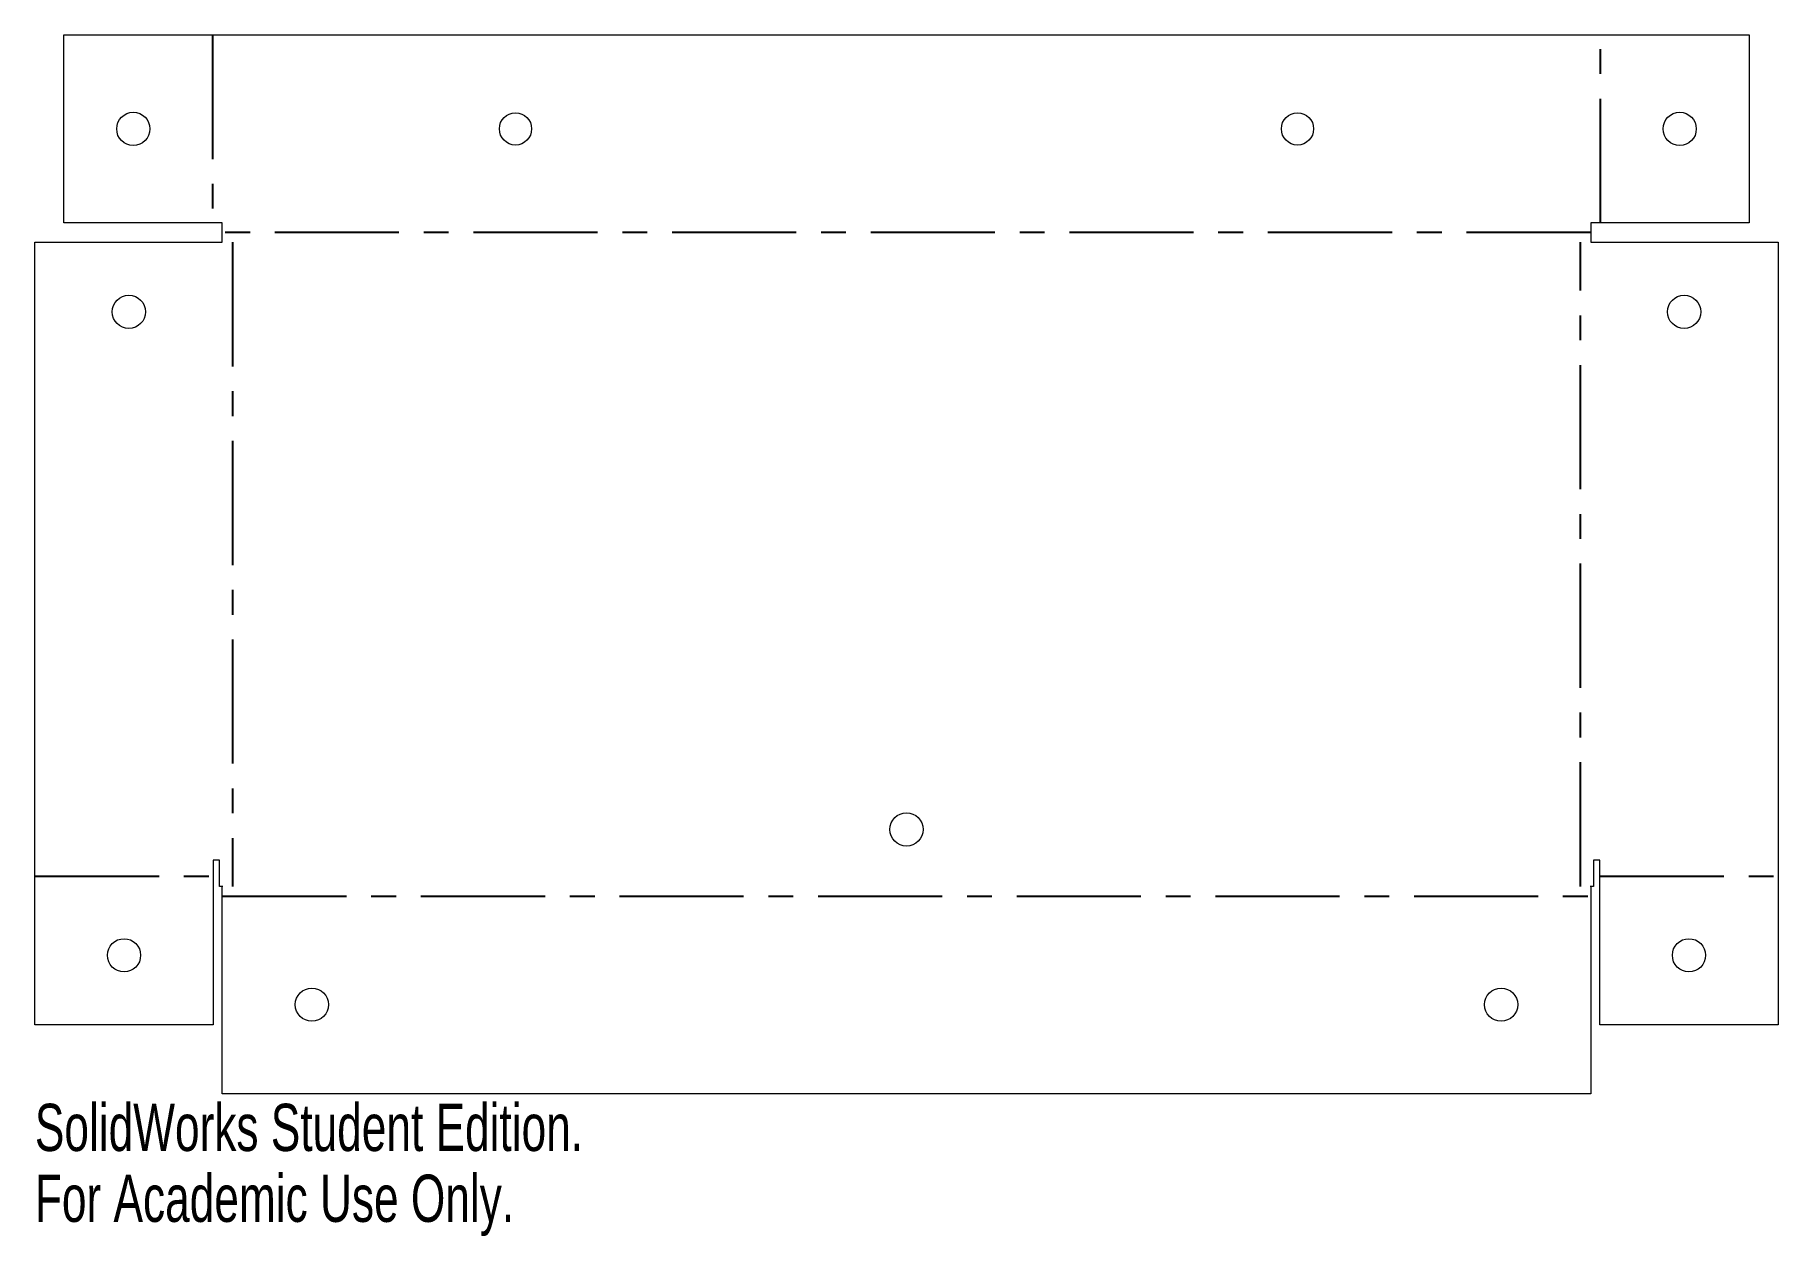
# Model space of a CAD drawing. Header units: millimetres. Extents: x -19 to 159, y -34 to 89.
import ezdxf

# ---------------------------------------------------------------- set-up
doc = ezdxf.new("R2010")
doc.units = ezdxf.units.MM
doc.linetypes.add('CENTERX2', pattern=[20.32, 12.7, -2.54, 2.54, -2.54])
doc.styles.add('SLDTEXTSTYLE0', font='TXT', dxfattribs={"width": 0.7})

msp = doc.modelspace()

# ---------------------------------------------------------------- linework, layer by layer
at = {"color": 7, "linetype": 'Continuous', "lineweight": 15}
for p, q in [((-16.22, 69.93), (-16.22, 89.17)), ((-16.22, 89.17), (156.22, 89.17)), ((156.22, 89.17), (156.22, 69.93)), ((0, 69.93), (-16.22, 69.93)), ((0, 67.95), (0, 69.93)), ((156.22, 69.93), (140, 69.93)), ((140, 69.93), (140, 67.95)), ((-19.17, -12.12), (-19.17, 67.95)), ((-19.17, 67.95), (0, 67.95)), ((140, 67.95), (159.17, 67.95)), ((159.17, 67.95), (159.17, -12.12)), ((-0.29, 4.75), (-0.93, 4.75)), ((-0.93, 4.75), (-0.93, -12.12)), ((-0.29, 2.05), (-0.29, 4.75)), ((140.93, 4.75), (140.29, 4.75)), ((140.29, 4.75), (140.29, 2.05)), ((140.93, -12.12), (140.93, 4.75)), ((0.07, 2.05), (-0.29, 2.05)), ((0, -19.17), (0, 2.05)), ((140.29, 2.05), (139.93, 2.05)), ((140, 2.05), (140, -19.17)), ((-0.93, -12.12), (-19.17, -12.12)), ((159.17, -12.12), (140.93, -12.12)), ((140, -19.17), (0, -19.17))]:
    msp.add_line(p, q, dxfattribs=at)
at = {"color": 7, "linetype": 'CENTERX2'}
for p, q in [((-0.99, 89.17), (-0.99, 69.93)), ((140.99, 69.93), (140.99, 89.17)), ((140, 68.94), (0, 68.94)), ((1.06, 67.95), (1.06, 2.05)), ((138.94, 2.05), (138.94, 67.95)), ((-19.17, 3.11), (-0.93, 3.11)), ((140.93, 3.11), (159.17, 3.11)), ((0, 1.06), (140, 1.06))]:
    msp.add_line(p, q, dxfattribs=at)
at = {"color": 7, "linetype": 'Continuous', "lineweight": 15}
for centre, radius in [((-9.1, 79.55), 1.7), ((30, 79.55), 1.65), ((110, 79.55), 1.65), ((149.1, 79.55), 1.7), ((-9.55, 60.83), 1.7), ((149.55, 60.83), 1.7), ((70, 7.88), 1.7), ((-10.05, -5), 1.7), ((150.05, -5), 1.7), ((9.17, -10.05), 1.7), ((130.83, -10.05), 1.7)]:
    msp.add_circle(centre, radius, dxfattribs=at)

# ---------------------------------------------------------------- texts
at = {"color": 7, "linetype": 'Continuous', "char_height": 4.8336, "attachment_point": 1, "style": 'SLDTEXTSTYLE0'}
for s, insert in [('SolidWorks Student Edition.', (-19.17, -20.19)), ('For Academic Use Only.', (-19.17, -27.44))]:
    msp.add_mtext(s, dxfattribs=dict(at, insert=insert))

doc.saveas('drawing.dxf')
